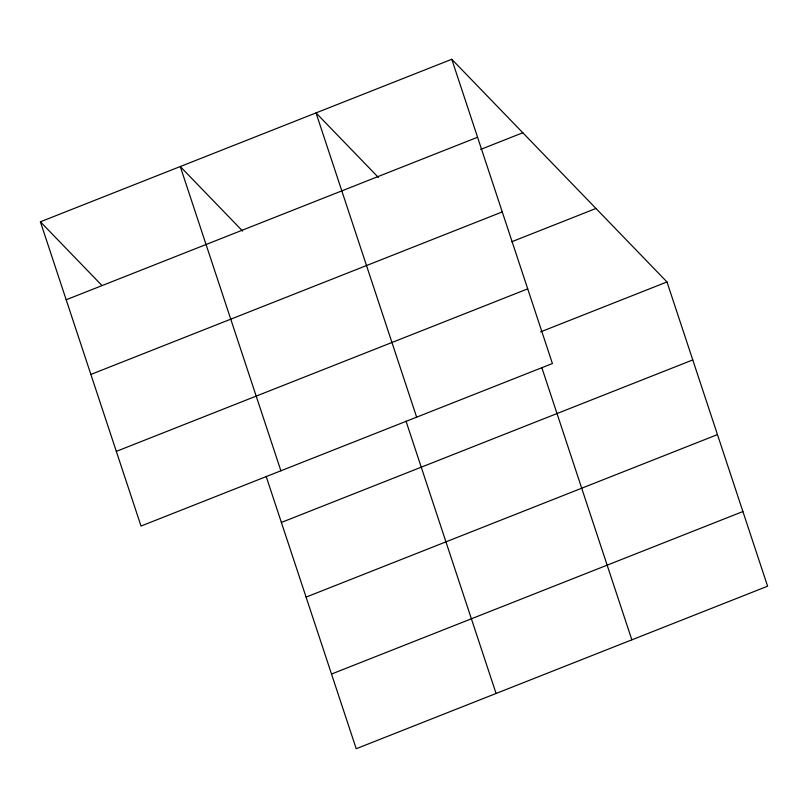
<?xml version="1.0" encoding="UTF-8"?>
<svg xmlns="http://www.w3.org/2000/svg" width="808" height="808" viewBox="0 0 808 808"><rect width="100%" height="100%" fill="white"/><g stroke="black" fill="none" stroke-linecap="round" stroke-linejoin="round"><path stroke-width="1.21" d="M451.783 59.277L552.409 363.529L141.016 526.048L40.4 221.796L451.783 59.277L666.984 281.952L767.6 586.204L356.217 748.723L266.145 476.366M66.185 299.768L477.568 137.249M480.669 149.409L522.796 132.764M90.88 374.437L502.273 211.918M511.706 241.764L595.971 208.474M116.322 451.369L527.715 288.86M540.582 331.886L666.984 281.952M281.376 522.443L692.769 359.924M306.07 597.112L717.464 434.593M331.522 674.044L742.905 511.535M378.386 177.437L316.029 112.908L416.645 417.16M242.622 231.068L180.275 166.539L280.891 470.791M40.4 221.796L101.889 285.426M541.774 367.478L631.846 639.835M406.01 421.109L496.082 693.466"/></g></svg>
